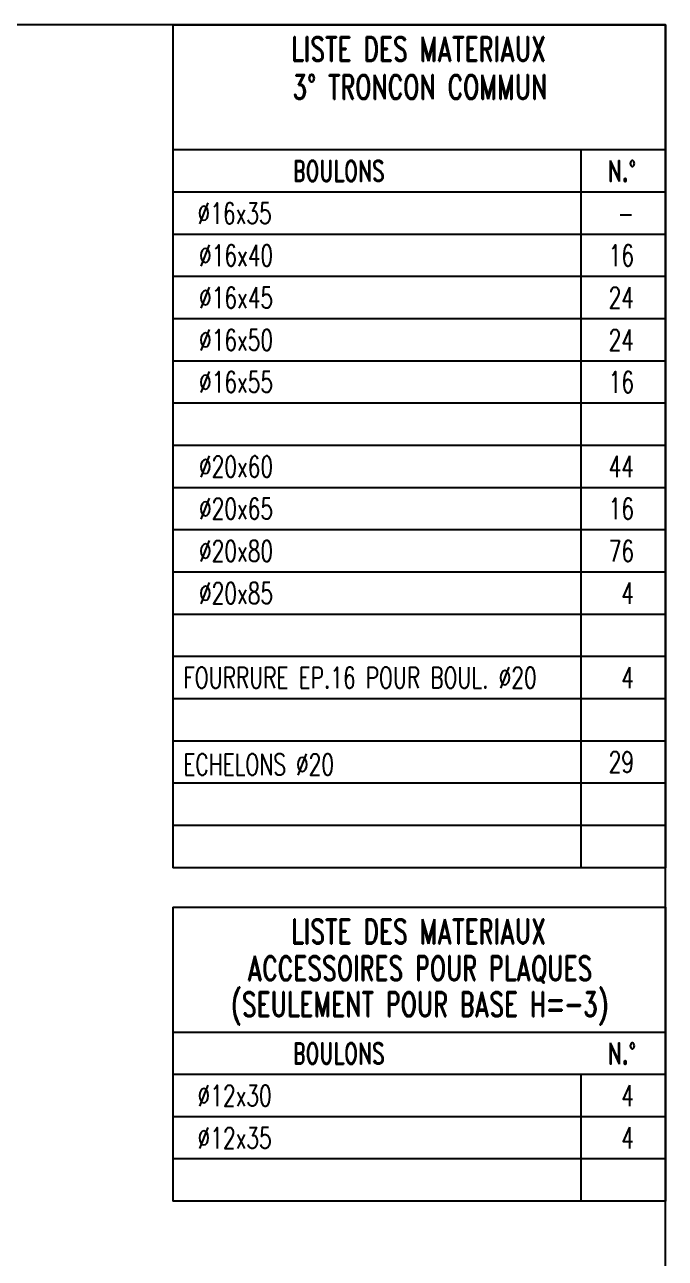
# Model space of a CAD drawing. Extents: x 512572 to 528792, y -20540 to -9023.
# Drawn here: x 526971 to 528792, y -12566 to -9060 of the extents above; entities that cross this region are included whole.
import ezdxf
from ezdxf.enums import TextEntityAlignment as Align

# ---------------------------------------------------------------- set-up
doc = ezdxf.new("R2010")
doc.units = 0
doc.header["$LTSCALE"] = 200
doc.header["$MEASUREMENT"] = 0
for name, color, linetype in [('LM', 7, 'CONTINUOUS'), ('LP', 3, 'CONTINUOUS'), ('LS', 7, 'CONTINUOUS')]:
    doc.layers.add(name, color=color, linetype=linetype)
doc.styles.add('RD', font='ROMAND8.SHX', dxfattribs={"width": 0.7})
doc.styles.add('RS', font='ROMANS8.shx', dxfattribs={"width": 0.7})

msp = doc.modelspace()

# ---------------------------------------------------------------- linework, layer by layer
at = {"layer": 'LP'}
for p, q in [((527392.329, -9060.123), (527392.329, -11455.855)), ((527392.329, -9060.123), (528792.329, -9060.123)), ((528792.329, -9060.123), (528792.329, -11455.855)), ((528792.329, -9416.123), (527392.329, -9416.123)), ((528792.329, -9536.107), (527392.329, -9536.107)), ((527392.329, -11567.855), (528792.329, -11567.855)), ((527392.329, -11567.855), (527392.329, -12403.771)), ((528792.329, -11567.855), (528792.329, -12403.771)), ((528792.329, -11923.855), (527392.329, -11923.855)), ((528792.329, -12043.838), (527392.329, -12043.838))]:
    msp.add_line(p, q, dxfattribs=at)
at = {"layer": 'LS', "color": 3}
for p, q in [((528552.058, -9416.123), (528552.058, -11455.855)), ((528552.058, -9416.123), (528552.058, -11455.855)), ((528792.329, -11455.855), (527392.329, -11455.855)), ((528552.058, -12043.838), (528552.058, -12403.771)), ((528792.329, -12403.771), (527392.329, -12403.771))]:
    msp.add_line(p, q, dxfattribs=at)
at = {"layer": 'LS', "color": 6}
for p, q in [((528792.329, -9656.006), (527392.329, -9656.006)), ((528792.329, -9776.039), (527392.329, -9776.039)), ((528792.329, -9896.039), (527392.329, -9896.039)), ((528792.329, -10016.023), (527392.329, -10016.023)), ((528792.329, -10016.039), (527392.329, -10016.039)), ((528792.329, -10136.006), (527392.329, -10136.006)), ((528792.329, -10255.989), (527392.329, -10255.989)), ((528792.329, -10375.972), (527392.329, -10375.972)), ((528792.329, -10495.955), (527392.329, -10495.955)), ((528792.329, -10615.939), (527392.329, -10615.939)), ((528792.329, -10735.922), (527392.329, -10735.922)), ((528792.329, -10855.905), (527392.329, -10855.905)), ((528792.329, -10975.905), (527392.329, -10975.905)), ((528792.329, -11095.905), (527392.329, -11095.905)), ((528792.329, -11215.888), (527392.329, -11215.888)), ((528792.329, -11215.888), (527392.329, -11215.888)), ((528792.329, -11335.871), (527392.329, -11335.871)), ((528792.329, -12163.804), (527392.329, -12163.804)), ((528792.329, -12283.771), (527392.329, -12283.771))]:
    msp.add_line(p, q, dxfattribs=at)
at = {"layer": 'LS', "color": 8}
msp.add_lwpolyline([(512572.329, -9060.123), (512572.329, -20540.123), (525292.329, -20540.123), (525292.329, -18940.123), (528792.329, -18940.123), (528792.329, -9060.123), (512572.329, -9060.123)], close=True, dxfattribs=at)

# ---------------------------------------------------------------- texts
at = {"layer": 'LM', "style": 'RD', "width": 0.7}
for s, p in [('LISTE DES MATERIAUX', (528090.637, -9129.208)), ('3° TRONCON COMMUN', (528094.553, -9237.21)), ('LISTE DES MATERIAUX', (528090.637, -11636.939)), ('ACCESSOIRES POUR PLAQUES', (528094.553, -11744.942)), ('(SEULEMENT POUR BASE H=-3)', (528094.553, -11849.022))]:
    msp.add_text(s, height=69.993, dxfattribs=at).set_placement(p, align=Align.MIDDLE)
at = {"layer": 'LM', "char_height": 59.9916, "style": 'RD'}
for s, insert, attachment_point in [('BOULONS', (527733.375, -9476.115), 4), ('N.°', (528709.341, -9476.115), 6), ('BOULONS', (527733.375, -11983.846), 4), ('N.°', (528709.341, -11983.846), 6)]:
    msp.add_mtext(s, dxfattribs=dict(at, insert=insert, attachment_point=attachment_point))
at = {"layer": 'LS', "color": 7, "style": 'RS', "width": 0.7}
for s, p in [('∅16x35', (527462.502, -9626.05)), ('∅16x40', (527466.712, -9745.976)), ('∅16x45', (527466.712, -9865.976)), ('∅16x50', (527466.712, -9985.976)), ('∅16x55', (527466.712, -10105.926)), ('∅20x60', (527466.712, -10345.909)), ('∅20x65', (527466.712, -10465.892)), ('∅20x80', (527466.712, -10585.876)), ('∅20x85', (527466.712, -10705.859)), ('FOURRURE EP.16 POUR BOUL. %%C20', (527422.06, -10945.876)), ('ECHELONS %%C20', (527422.06, -11192.559)), ('∅12x30', (527462.502, -12133.849)), ('∅12x35', (527462.502, -12253.815))]:
    msp.add_text(s, height=59.9916, dxfattribs=at).set_placement(p)
for s, height, p in [('-', 59.992, (528703.051, -9625.993)), ('16', 59.9916, (528703.051, -9745.976)), ('24', 59.9916, (528703.051, -9865.976)), ('24', 59.9916, (528703.051, -9985.976)), ('16', 59.9916, (528703.051, -10105.96)), ('44', 59.9916, (528703.051, -10345.909)), ('16', 59.9916, (528703.051, -10465.892)), ('76', 59.9916, (528703.051, -10585.876)), ('4', 59.992, (528703.051, -10705.859)), ('4', 59.992, (528703.051, -10945.842)), ('29', 59.9916, (528703.051, -11185.825)), ('4', 59.992, (528703.051, -12133.792)), ('4', 59.992, (528703.051, -12253.758))]:
    msp.add_text(s, height=height, dxfattribs=at).set_placement(p, align=Align.RIGHT)

doc.saveas('drawing.dxf')
